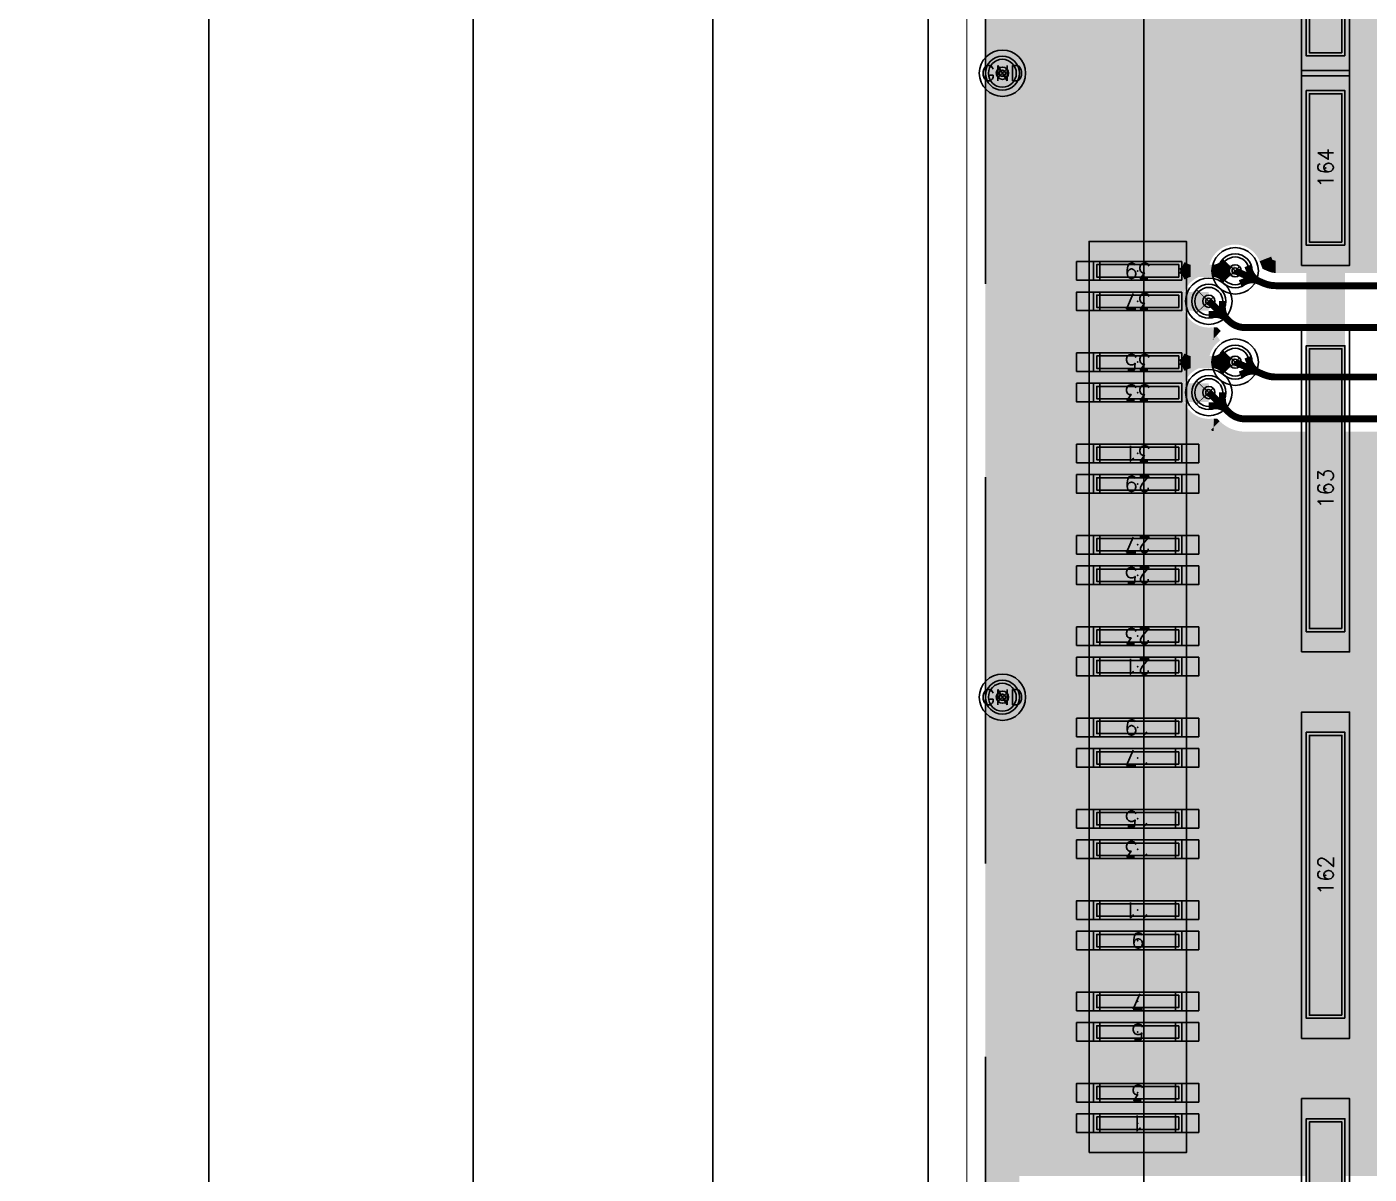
# Model space of a CAD drawing. Header units: inches. Extents: x -0.61 to 6.05, y -1.38 to 3.07.
# Drawn here: x -0.608 to 0.26, y 0.144 to 0.886 of the extents above; entities that cross this region are included whole.
import ezdxf
from ezdxf.enums import TextEntityAlignment as Align

# ---------------------------------------------------------------- set-up
doc = ezdxf.new("R2010")
doc.units = ezdxf.units.IN
doc.header["$MEASUREMENT"] = 0
for name, pattern in [('DASHED2', [0.375, 0.25, -0.125]), ('FILLPOLYEX', [101, 100, 1]), ('FILLPOLYIN', [101, 100, 1])]:
    doc.linetypes.add(name, pattern=pattern)
for name, color, linetype in [('COM-NS', 4, 'Continuous'), ('DIMENSION', 7, 'Continuous'), ('FAB', 5, 'Continuous'), ('GE-FS', 5, 'Continuous'), ('GP-FS', 5, 'Continuous'), ('guide_4mil', 7, 'Continuous'), ('HOL', 3, 'Continuous'), ('LND-NS', 1, 'Continuous'), ('MSK-NS', 4, 'Continuous'), ('NET', 7, 'Continuous'), ('NUM-NS', 7, 'Continuous'), ('PAD-CM', 14, 'Continuous'), ('PCB', 6, 'Continuous'), ('POP-CM', 5, 'Continuous'), ('POP_OUTLINE', 7, 'Continuous'), ('PST-NS', 30, 'Continuous'), ('REF-NS', 7, 'Continuous'), ('scratch', 252, 'DASHED2'), ('STF-01-FS', 30, 'Continuous'), ('TEA-FS', 143, 'Continuous'), ('TEA-NS', 13, 'Continuous'), ('TRA-FS', 5, 'Continuous'), ('TRA-NS', 1, 'Continuous'), ('VIA', 7, 'Continuous')]:
    doc.layers.add(name, color=color, linetype=linetype)
doc.styles.get("Standard").update_dxf_attribs({"font": 'romans.shx'})
doc.dimstyles.new('SMALL', dxfattribs={"dimtxt": 0.03, "dimasz": 0.03, "dimexe": 0.02, "dimexo": 0.02, "dimgap": 0.01, "dimtad": 0, "dimtih": 1, "dimtoh": 1, "dimdec": 4, "dimzin": 0, "dimdsep": 46, "dimtxsty": 'Standard', "dimcen": 0.09, "dimadec": 0, "dimazin": 0, "dimtfac": 1, "dimtdec": 4, "dimtofl": 0, "dimtmove": 0, "dimatfit": 3, "dimfxl": 0, "dimtolj": 1, "dimtzin": 0, "dimarcsym": 0})

# ---------------------------------------------------------------- blocks, each defined once
blk = doc.blocks.new('PIN-NS-V')
at = {"layer": 'NUM-NS'}
blk.add_attdef('PIN', text='', height=0.03, dxfattribs=at).set_placement((0, 0), align=Align.MIDDLE)
blk = doc.blocks.new('LND-NS-4-D057-D012')
at = {"layer": 'LND-NS', "linetype": 'Continuous'}
blk.add_lwpolyline([(-0.0285, -0.006), (0.0285, -0.006), (0.0285, 0.006), (-0.0285, 0.006)], close=True, dxfattribs=at)
blk.add_point((0, 0), dxfattribs=at)
at = {"layer": 'PST-NS', "linetype": 'Continuous'}
blk.add_lwpolyline([(-0.0265, -0.004), (0.0265, -0.004), (0.0265, 0.004), (-0.0265, 0.004)], close=True, dxfattribs=at)
blk = doc.blocks.new('LND-NS-4-D025-D1')
at = {"layer": 'LND-NS', "linetype": 'Continuous'}
blk.add_lwpolyline([(0.0125, -0.05), (0.0125, 0.05), (-0.0125, 0.05), (-0.0125, -0.05)], close=True, dxfattribs=at)
blk.add_point((0, 0), dxfattribs=at)
at = {"layer": 'PST-NS', "linetype": 'Continuous'}
blk.add_lwpolyline([(0.0105, -0.048), (0.0105, 0.048), (-0.0105, 0.048), (-0.0105, -0.048)], close=True, dxfattribs=at)
blk = doc.blocks.new('LND-NS-4-D025-D185')
at = {"layer": 'LND-NS', "linetype": 'Continuous'}
blk.add_lwpolyline([(0.0125, -0.0925), (0.0125, 0.0925), (-0.0125, 0.0925), (-0.0125, -0.0925)], close=True, dxfattribs=at)
blk.add_point((0, 0), dxfattribs=at)
at = {"layer": 'PST-NS', "linetype": 'Continuous'}
blk.add_lwpolyline([(0.0105, -0.0905), (0.0105, 0.0905), (-0.0105, 0.0905), (-0.0105, -0.0905)], close=True, dxfattribs=at)
blk = doc.blocks.new('ASP-122952-01-NS')
at = {"layer": 'COM-NS'}
blk.add_lwpolyline([(-1.13125, -0.1175), (1.13125, -0.1175), (1.18125, -0.0675), (1.18125, 0.1175), (-1.18125, 0.1175), (-1.18125, -0.0675)], close=True, dxfattribs=at)
at = {"layer": 'MSK-NS'}
for points in [[(-1.09187, 0.153), (-0.50256, 0.153), (-0.50256, 0.09), (-1.09187, 0.09)], [(-1.057, 0.0155), (-1.183, 0.0155), (-1.183, -0.0155), (-1.057, -0.0155)], [(-1.018, 0.0155), (-0.807, 0.0155), (-0.807, -0.0155), (-1.018, -0.0155)], [(-0.768, 0.0155), (-0.557, 0.0155), (-0.557, -0.0155), (-0.768, -0.0155)], [(-0.392, 0.0155), (-0.518, 0.0155), (-0.518, -0.0155), (-0.392, -0.0155)], [(-0.2695, 0.0155), (-0.3955, 0.0155), (-0.3955, -0.0155), (-0.2695, -0.0155)]]:
    blk.add_lwpolyline(points, close=True, dxfattribs=at)
at = {"layer": 'LND-NS'}
for name, p, rotation in [('LND-NS-4-D057-D012', (-1.07286, 0.1215), 90), ('LND-NS-4-D057-D012', (-1.05318, 0.1215), 90), ('LND-NS-4-D057-D012', (-1.0138, 0.1215), 90), ('LND-NS-4-D057-D012', (-0.99411, 0.1215), 90), ('LND-NS-4-D057-D012', (-0.95473, 0.1215), 90), ('LND-NS-4-D057-D012', (-0.93504, 0.1215), 90), ('LND-NS-4-D057-D012', (-0.89566, 0.1215), 90), ('LND-NS-4-D057-D012', (-0.87597, 0.1215), 90), ('LND-NS-4-D057-D012', (-0.83659, 0.1215), 90), ('LND-NS-4-D057-D012', (-0.8169, 0.1215), 90), ('LND-NS-4-D057-D012', (-0.77752, 0.1215), 90), ('LND-NS-4-D057-D012', (-0.75784, 0.1215), 90), ('LND-NS-4-D057-D012', (-0.71845, 0.1215), 90), ('LND-NS-4-D057-D012', (-0.69877, 0.1215), 90), ('LND-NS-4-D057-D012', (-0.65938, 0.1215), 90), ('LND-NS-4-D057-D012', (-0.6397, 0.1215), 90), ('LND-NS-4-D057-D012', (-0.60031, 0.1215), 90), ('LND-NS-4-D057-D012', (-0.58063, 0.1215), 90), ('LND-NS-4-D057-D012', (-0.54125, 0.1215), 90), ('LND-NS-4-D057-D012', (-0.52156, 0.1215), 90), ('LND-NS-4-D025-D1', (-1.12, 0), 270), ('LND-NS-4-D025-D185', (-0.9125, 0), 270), ('LND-NS-4-D025-D185', (-0.6625, 0), 270), ('LND-NS-4-D025-D1', (-0.455, 0), 270), ('LND-NS-4-D025-D1', (-0.3325, 0), 270)]:
    blk.add_blockref(name, p, dxfattribs=dict(at, rotation=rotation))
at = {"layer": 'NUM-NS'}
ref = blk.add_blockref('PIN-NS-V', (-1.07286, 0.1215), dxfattribs=dict(at, rotation=90))
ref.add_attrib('PIN', '1', dxfattribs={"height": 0.01, "rotation": 90}).set_placement((-1.07286, 0.1215), align=Align.MIDDLE)
ref = blk.add_blockref('PIN-NS-V', (-1.05318, 0.1215), dxfattribs=dict(at, rotation=90))
ref.add_attrib('PIN', '3', dxfattribs={"height": 0.01, "rotation": 90}).set_placement((-1.05318, 0.1215), align=Align.MIDDLE)
ref = blk.add_blockref('PIN-NS-V', (-1.0138, 0.1215), dxfattribs=dict(at, rotation=90))
ref.add_attrib('PIN', '5', dxfattribs={"height": 0.01, "rotation": 90}).set_placement((-1.0138, 0.1215), align=Align.MIDDLE)
ref = blk.add_blockref('PIN-NS-V', (-0.99411, 0.1215), dxfattribs=dict(at, rotation=90))
ref.add_attrib('PIN', '7', dxfattribs={"height": 0.01, "rotation": 90}).set_placement((-0.99411, 0.1215), align=Align.MIDDLE)
ref = blk.add_blockref('PIN-NS-V', (-0.95473, 0.1215), dxfattribs=dict(at, rotation=90))
ref.add_attrib('PIN', '9', dxfattribs={"height": 0.01, "rotation": 90}).set_placement((-0.95473, 0.1215), align=Align.MIDDLE)
ref = blk.add_blockref('PIN-NS-V', (-0.93504, 0.1215), dxfattribs=dict(at, rotation=90))
ref.add_attrib('PIN', '11', dxfattribs={"height": 0.01, "rotation": 90}).set_placement((-0.93504, 0.1215), align=Align.MIDDLE)
ref = blk.add_blockref('PIN-NS-V', (-0.89566, 0.1215), dxfattribs=dict(at, rotation=90))
ref.add_attrib('PIN', '13', dxfattribs={"height": 0.01, "rotation": 90}).set_placement((-0.89566, 0.1215), align=Align.MIDDLE)
ref = blk.add_blockref('PIN-NS-V', (-0.87597, 0.1215), dxfattribs=dict(at, rotation=90))
ref.add_attrib('PIN', '15', dxfattribs={"height": 0.01, "rotation": 90}).set_placement((-0.87597, 0.1215), align=Align.MIDDLE)
ref = blk.add_blockref('PIN-NS-V', (-0.83659, 0.1215), dxfattribs=dict(at, rotation=90))
ref.add_attrib('PIN', '17', dxfattribs={"height": 0.01, "rotation": 90}).set_placement((-0.83659, 0.1215), align=Align.MIDDLE)
ref = blk.add_blockref('PIN-NS-V', (-0.8169, 0.1215), dxfattribs=dict(at, rotation=90))
ref.add_attrib('PIN', '19', dxfattribs={"height": 0.01, "rotation": 90}).set_placement((-0.8169, 0.1215), align=Align.MIDDLE)
ref = blk.add_blockref('PIN-NS-V', (-0.77752, 0.1215), dxfattribs=dict(at, rotation=90))
ref.add_attrib('PIN', '21', dxfattribs={"height": 0.01, "rotation": 90}).set_placement((-0.77752, 0.1215), align=Align.MIDDLE)
ref = blk.add_blockref('PIN-NS-V', (-0.75784, 0.1215), dxfattribs=dict(at, rotation=90))
ref.add_attrib('PIN', '23', dxfattribs={"height": 0.01, "rotation": 90}).set_placement((-0.75784, 0.1215), align=Align.MIDDLE)
ref = blk.add_blockref('PIN-NS-V', (-0.71845, 0.1215), dxfattribs=dict(at, rotation=90))
ref.add_attrib('PIN', '25', dxfattribs={"height": 0.01, "rotation": 90}).set_placement((-0.71845, 0.1215), align=Align.MIDDLE)
ref = blk.add_blockref('PIN-NS-V', (-0.69877, 0.1215), dxfattribs=dict(at, rotation=90))
ref.add_attrib('PIN', '27', dxfattribs={"height": 0.01, "rotation": 90}).set_placement((-0.69877, 0.1215), align=Align.MIDDLE)
ref = blk.add_blockref('PIN-NS-V', (-0.65938, 0.1215), dxfattribs=dict(at, rotation=90))
ref.add_attrib('PIN', '29', dxfattribs={"height": 0.01, "rotation": 90}).set_placement((-0.65938, 0.1215), align=Align.MIDDLE)
ref = blk.add_blockref('PIN-NS-V', (-0.6397, 0.1215), dxfattribs=dict(at, rotation=90))
ref.add_attrib('PIN', '31', dxfattribs={"height": 0.01, "rotation": 90}).set_placement((-0.6397, 0.1215), align=Align.MIDDLE)
ref = blk.add_blockref('PIN-NS-V', (-0.60031, 0.1215), dxfattribs=dict(at, rotation=90))
ref.add_attrib('PIN', '33', dxfattribs={"height": 0.01, "rotation": 90}).set_placement((-0.60031, 0.1215), align=Align.MIDDLE)
ref = blk.add_blockref('PIN-NS-V', (-0.58063, 0.1215), dxfattribs=dict(at, rotation=90))
ref.add_attrib('PIN', '35', dxfattribs={"height": 0.01, "rotation": 90}).set_placement((-0.58063, 0.1215), align=Align.MIDDLE)
ref = blk.add_blockref('PIN-NS-V', (-0.54125, 0.1215), dxfattribs=dict(at, rotation=90))
ref.add_attrib('PIN', '37', dxfattribs={"height": 0.01, "rotation": 90}).set_placement((-0.54125, 0.1215), align=Align.MIDDLE)
ref = blk.add_blockref('PIN-NS-V', (-0.52156, 0.1215), dxfattribs=dict(at, rotation=90))
ref.add_attrib('PIN', '39', dxfattribs={"height": 0.01, "rotation": 90}).set_placement((-0.52156, 0.1215), align=Align.MIDDLE)
ref = blk.add_blockref('PIN-NS-V', (-0.9125, 0), dxfattribs=at)
ref.add_attrib('PIN', '162', dxfattribs={"height": 0.01}).set_placement((-0.9125, 0), align=Align.MIDDLE)
ref = blk.add_blockref('PIN-NS-V', (-0.6625, 0), dxfattribs=at)
ref.add_attrib('PIN', '163', dxfattribs={"height": 0.01}).set_placement((-0.6625, 0), align=Align.MIDDLE)
ref = blk.add_blockref('PIN-NS-V', (-0.455, 0), dxfattribs=at)
ref.add_attrib('PIN', '164', dxfattribs={"height": 0.01}).set_placement((-0.455, 0), align=Align.MIDDLE)
at = {"layer": 'REF-NS'}
blk.add_attdef('REF', text='', height=0.03, dxfattribs=at).set_placement((0, 0), align=Align.MIDDLE)
blk = doc.blocks.new('*D15')
at = {"layer": 'Defpoints', "color": 0, "linetype": 'Continuous'}
for p in [(0, 2.5), (-0.16424, 0), (0, 0)]:
    blk.add_point(p, dxfattribs=at)
at = {"layer": 'DIMENSION', "color": 0, "linetype": 'Continuous', "lineweight": -2}
for p, q in [((-0.02, 2.5), (-0.18424, 2.5)), ((-0.16424, 2.47), (-0.16424, 1.275)), ((-0.16424, 0.03), (-0.16424, 1.225)), ((-0.02, 0), (-0.18424, 0))]:
    blk.add_line(p, q, dxfattribs=at)
at = {"layer": 'DIMENSION', "color": 0, "linetype": 'Continuous'}
for points in [[(-0.16924, 2.47), (-0.15924, 2.47), (-0.16424, 2.5)], [(-0.16924, 0.03), (-0.15924, 0.03), (-0.16424, 0)]]:
    blk.add_solid(points, dxfattribs=at)
at = {"layer": 'DIMENSION', "color": 0, "linetype": 'Continuous', "insert": (-0.16424, 1.25), "char_height": 0.03, "attachment_point": 5}
blk.add_mtext('\\A1;2.5000', dxfattribs=at)
blk = doc.blocks.new('PAD-CM-0-D022')
at = {"layer": 'PAD-CM', "linetype": 'Continuous'}
blk.add_lwpolyline([(-0.011, 0, 1), (0.011, 0, 1)], format="xyb", close=True, dxfattribs=at)
blk.add_point((0, 0), dxfattribs=at)
blk = doc.blocks.new('HOL-D0079')
at = {"layer": 'HOL', "linetype": 'Continuous'}
blk.add_circle((0, 0), 0.00395, dxfattribs=at)
blk = doc.blocks.new('VIA-D0079-D022')
at = {"layer": 'guide_4mil', "linetype": 'Continuous'}
blk.add_circle((0, 0), 0.015, dxfattribs=at)
at = {"layer": 'HOL', "linetype": 'Continuous'}
blk.add_blockref('HOL-D0079', (0, 0), dxfattribs=at)
at = {"layer": 'PAD-CM', "linetype": 'Continuous'}
blk.add_blockref('PAD-CM-0-D022', (0, 0), dxfattribs=at)
at = {"layer": 'NET', "linetype": 'Continuous'}
blk.add_attdef('NET', text='', height=0.02, dxfattribs=at).set_placement((0, 0), align=Align.MIDDLE)
blk = doc.blocks.new('TEA-NS-D00220-50D-D008-D0062')
at = {"layer": 'TEA-NS', "const_width": 0.008}
for points in [[(0.00093, 0.002), (0.00397, 0.00058, 0.109518), (0.0066, 0)], [(0.00093, -0.002), (0.00397, -0.00058, -0.109518), (0.0066, 0)]]:
    blk.add_lwpolyline(points, format="xyb", dxfattribs=at)
blk = doc.blocks.new('TEA-NS-D007-90D-D008-D011')
at = {"layer": 'TEA-NS', "const_width": 0.008}
for points in [[(0.00495, 0.00495), (0.00668, 0.00322, 0.198912), (0.01446, 0)], [(0.00495, -0.00495), (0.00668, -0.00322, -0.198912), (0.01446, 0)]]:
    blk.add_lwpolyline(points, format="xyb", dxfattribs=at)
blk = doc.blocks.new('TEA-NS-D005-90D-D012-D011')
at = {"layer": 'TEA-NS', "const_width": 0.012}
for points in [[(0.00354, 0.00354), (0.00385, 0.00322, 0.198912), (0.01163, 0)], [(0.00354, -0.00354), (0.00385, -0.00322, -0.198912), (0.01163, 0)]]:
    blk.add_lwpolyline(points, format="xyb", dxfattribs=at)
blk = doc.blocks.new('TEA-FS-D00875-90D-D0045-D011')
at = {"layer": 'TEA-FS', "const_width": 0.0045}
for points in [[(0.00619, 0.00619), (0.00915, 0.00322, 0.198912), (0.01693, 0)], [(0.00619, -0.00619), (0.00915, -0.00322, -0.198912), (0.01693, 0)]]:
    blk.add_lwpolyline(points, format="xyb", dxfattribs=at)
blk = doc.blocks.new('EXT_12')
at = {"layer": 'TRA-NS'}
blk.add_lwpolyline([(0.004, 0.006), (-0.011, 0.006), (-0.011, -0.006), (0.004, -0.006)], close=True, dxfattribs=at)
blk = doc.blocks.new('*D38')
at = {"layer": 'Defpoints', "color": 0}
for p in [(0, 2.8), (-0.49015, -0.3), (0, -0.3)]:
    blk.add_point(p, dxfattribs=at)
at = {"layer": 'DIMENSION', "color": 0, "lineweight": -2}
for p, q in [((-0.02, 2.8), (-0.51015, 2.8)), ((-0.49015, 2.77), (-0.49015, 1.28286)), ((-0.49015, -0.27), (-0.49015, 1.21714)), ((-0.02, -0.3), (-0.51015, -0.3))]:
    blk.add_line(p, q, dxfattribs=at)
at = {"layer": 'DIMENSION', "color": 0}
for points in [[(-0.49515, 2.77), (-0.48515, 2.77), (-0.49015, 2.8)], [(-0.49515, -0.27), (-0.48515, -0.27), (-0.49015, -0.3)]]:
    blk.add_solid(points, dxfattribs=at)
at = {"layer": 'DIMENSION', "color": 0, "insert": (-0.49015, 1.25), "char_height": 0.03, "attachment_point": 5}
blk.add_mtext('\\A1;(2x) 3.1000', dxfattribs=at)
blk = doc.blocks.new('*D39')
at = {"layer": 'Defpoints', "color": 0}
for p in [(-0.31912, 2.65), (0.232, 2.65), (0.232, -0.15)]:
    blk.add_point(p, dxfattribs=at)
at = {"layer": 'DIMENSION', "color": 0, "lineweight": -2}
for p, q in [((0.212, 2.65), (-0.33912, 2.65)), ((-0.31912, 2.62), (-0.31912, 1.55038)), ((-0.31912, -0.12), (-0.31912, 1.48466)), ((0.212, -0.15), (-0.33912, -0.15))]:
    blk.add_line(p, q, dxfattribs=at)
at = {"layer": 'DIMENSION', "color": 0}
for points in [[(-0.32412, 2.62), (-0.31412, 2.62), (-0.31912, 2.65)], [(-0.32412, -0.12), (-0.31412, -0.12), (-0.31912, -0.15)]]:
    blk.add_solid(points, dxfattribs=at)
at = {"layer": 'DIMENSION', "color": 0, "insert": (-0.31912, 1.51752), "char_height": 0.03, "attachment_point": 5}
blk.add_mtext('\\A1;(2x) 2.8000', dxfattribs=at)
blk = doc.blocks.new('TBL-SYM12')
for p, q in [((-0.35, -0.35), (0.35, 0.35)), ((-0.35, 0.35), (0.35, -0.35))]:
    blk.add_line(p, q)
blk.add_circle((0, 0), 0.25)

msp = doc.modelspace()

# ---------------------------------------------------------------- linework, layer by layer
at = {"layer": 'GE-FS', "const_width": 0.008}
msp.add_lwpolyline([(1.97, 2.484, -0.414214), (1.984, 2.47), (1.984, 0.03, -0.414214), (1.97, 0.016), (0.03, 0.016, -0.414214), (0.016, 0.03), (0.016, 2.47, -0.414214), (0.03, 2.484)], format="xyb", close=True, dxfattribs=at)
msp.add_lwpolyline([(0.41174, 0.73108), (0.19974, 0.73108, -0.102979), (0.19665, 0.73172), (0.19438, 0.73271), (0.19303, 0.73613, 0.80944), (0.15251, 0.72938, 0.979724), (0.15956, 0.68798), (0.16014, 0.68798), (0.16066, 0.68747, 0.011083), (0.16153, 0.68663, 0.234146), (0.15251, 0.67031, 0.979724), (0.15956, 0.62892), (0.16014, 0.62892), (0.16066, 0.6284, 0.198912), (0.17993, 0.62042), (0.38426, 0.62042, 0.032603)], format="xyb", dxfattribs=at)
at = {"layer": 'GP-FS', "const_width": 0.008}
for points in [[(0.016, 0.889), (1.7515, 0.889)], [(0.016, 0.882), (1.7515, 0.882)], [(0.016, 0.875), (1.7515, 0.875)], [(0.016, 0.868), (1.75161, 0.868)], [(0.016, 0.861), (1.75623, 0.861)], [(0.016, 0.854), (1.933, 0.854)], [(0.016, 0.847), (1.75233, 0.847)], [(0.016, 0.84), (1.7515, 0.84)], [(0.016, 0.833), (1.7515, 0.833)], [(0.016, 0.826), (1.7515, 0.826)], [(0.016, 0.819), (1.7515, 0.819)], [(0.016, 0.812), (1.7515, 0.812)], [(0.016, 0.805), (1.7515, 0.805)], [(0.016, 0.798), (1.7515, 0.798)], [(0.016, 0.791), (1.7515, 0.791)], [(0.016, 0.784), (1.7515, 0.784)], [(0.016, 0.777), (1.7515, 0.777)], [(0.016, 0.77), (1.7515, 0.77)], [(0.016, 0.763), (1.7515, 0.763)], [(0.016, 0.756), (1.60898, 0.756)], [(0.016, 0.749), (0.16922, 0.749)], [(0.17776, 0.749), (1.60278, 0.749)], [(0.016, 0.742), (0.15746, 0.742)], [(0.016, 0.735), (0.15354, 0.735)], [(0.18953, 0.742), (1.58923, 0.742)], [(0.19348, 0.735), (0.41619, 0.735)], [(0.016, 0.728), (0.14806, 0.728)], [(0.016, 0.721), (0.1394, 0.721)], [(0.016, 0.714), (0.13613, 0.714)], [(0.016, 0.707), (0.13554, 0.707)], [(0.016, 0.7), (0.13737, 0.7)], [(0.016, 0.693), (0.14258, 0.693)], [(0.016, 0.686), (0.16067, 0.686)], [(0.016, 0.679), (0.15483, 0.679)], [(0.016, 0.672), (0.15266, 0.672)], [(0.016, 0.665), (0.14209, 0.665)], [(0.016, 0.658), (0.13718, 0.658)], [(0.016, 0.651), (0.1355, 0.651)], [(0.016, 0.644), (0.13625, 0.644)], [(0.016, 0.637), (0.13973, 0.637)], [(0.016, 0.63), (0.14915, 0.63)], [(0.016, 0.623), (0.16834, 0.623)], [(0.016, 0.616), (0.39006, 0.616)], [(0.016, 0.609), (1.5955, 0.609)], [(0.016, 0.602), (1.5955, 0.602)], [(0.016, 0.595), (1.5955, 0.595)], [(0.016, 0.588), (1.5955, 0.588)], [(0.016, 0.581), (1.5955, 0.581)], [(0.016, 0.574), (1.5955, 0.574)], [(0.016, 0.567), (1.5955, 0.567)], [(0.016, 0.56), (1.5955, 0.56)], [(0.016, 0.553), (1.5955, 0.553)], [(0.016, 0.546), (1.5955, 0.546)], [(0.016, 0.539), (1.5955, 0.539)], [(0.016, 0.532), (1.5955, 0.532)], [(0.016, 0.525), (1.5955, 0.525)], [(0.016, 0.518), (1.5955, 0.518)], [(0.016, 0.511), (1.5955, 0.511)], [(0.016, 0.504), (1.5955, 0.504)], [(0.016, 0.497), (1.5955, 0.497)], [(0.016, 0.49), (1.5955, 0.49)], [(0.016, 0.483), (1.5955, 0.483)], [(0.016, 0.476), (1.5955, 0.476)], [(0.016, 0.469), (1.5955, 0.469)], [(0.016, 0.462), (1.5955, 0.462)], [(0.016, 0.455), (1.5955, 0.455)], [(0.016, 0.448), (1.5955, 0.448)], [(0.016, 0.441), (1.5955, 0.441)], [(0.016, 0.434), (1.5955, 0.434)], [(0.016, 0.427), (1.5955, 0.427)], [(0.016, 0.42), (1.5955, 0.42)], [(0.016, 0.413), (1.5955, 0.413)], [(0.016, 0.406), (1.5955, 0.406)], [(0.016, 0.399), (1.5955, 0.399)], [(0.016, 0.392), (1.5955, 0.392)], [(0.016, 0.385), (1.5955, 0.385)], [(0.016, 0.378), (1.5955, 0.378)], [(0.016, 0.371), (1.5955, 0.371)], [(0.016, 0.364), (1.5955, 0.364)], [(0.016, 0.357), (1.5955, 0.357)], [(0.016, 0.35), (1.5955, 0.35)], [(0.016, 0.343), (1.5955, 0.343)], [(0.016, 0.336), (1.5955, 0.336)], [(0.016, 0.329), (1.5955, 0.329)], [(0.016, 0.322), (1.5955, 0.322)], [(0.016, 0.315), (1.5955, 0.315)], [(0.016, 0.308), (1.5955, 0.308)], [(0.016, 0.301), (1.5955, 0.301)], [(0.016, 0.294), (1.5955, 0.294)], [(0.016, 0.287), (1.5955, 0.287)], [(0.016, 0.28), (1.5955, 0.28)], [(0.016, 0.273), (1.5955, 0.273)], [(0.016, 0.266), (1.5955, 0.266)], [(0.016, 0.259), (1.5955, 0.259)], [(0.016, 0.252), (1.5955, 0.252)], [(0.016, 0.245), (1.5955, 0.245)], [(0.016, 0.238), (1.5955, 0.238)], [(0.016, 0.231), (1.5955, 0.231)], [(0.016, 0.224), (1.5955, 0.224)], [(0.016, 0.217), (1.5955, 0.217)], [(0.016, 0.21), (1.5955, 0.21)], [(0.016, 0.203), (1.5955, 0.203)], [(0.016, 0.196), (1.5955, 0.196)], [(0.016, 0.189), (1.5955, 0.189)], [(0.016, 0.182), (1.5955, 0.182)], [(0.016, 0.175), (1.5955, 0.175)], [(0.016, 0.168), (1.59607, 0.168)], [(0.016, 0.161), (1.6025, 0.161)], [(0.016, 0.154), (1.60349, 0.154)], [(0.016, 0.147), (1.7515, 0.147)]]:
    msp.add_lwpolyline(points, dxfattribs=at)
at = {"layer": 'PCB', "const_width": 0.0005}
msp.add_lwpolyline([(2, 0.03), (2, 2.47, 0.414214), (1.97, 2.5), (0.03, 2.5, 0.414214), (0, 2.47), (0, 0.03, 0.414214), (0.03, 0), (1.97, 0, 0.414214)], format="xyb", close=True, dxfattribs=at)
at = {"layer": 'POP-CM', "linetype": 'FILLPOLYIN'}
for centre in [(0.023, 0.85625), (0.17349, 0.72844), (0.15646, 0.70875), (0.17349, 0.66937), (0.15646, 0.64969), (0.023, 0.45267)]:
    msp.add_circle(centre, 0.009, dxfattribs=at)
at = {"layer": 'POP_OUTLINE', "linetype": 'FILLPOLYEX'}
msp.add_lwpolyline([(2.025, 0.03), (2.025, 2.47, 0.414214), (1.97, 2.525), (0.03, 2.525, 0.414214), (-0.025, 2.47), (-0.025, 0.03, 0.414214), (0.03, -0.025), (1.97, -0.025, 0.414214)], format="xyb", close=True, dxfattribs=at)
at = {"layer": 'scratch'}
msp.add_lwpolyline([(1.988, 0.03), (1.988, 2.47, 0.414214), (1.97, 2.488), (0.03, 2.488, 0.414214), (0.012, 2.47), (0.012, 0.03, 0.414214), (0.03, 0.012), (1.97, 0.012, 0.414214)], format="xyb", close=True, dxfattribs=at)
at = {"layer": 'STF-01-FS', "const_width": 0.0005}
msp.add_lwpolyline([(0.462, 2.8), (0, 2.8), (0, -0.3), (0.462, -0.3)], close=True, dxfattribs=at)
at = {"layer": 'TEA-NS', "const_width": 0.006}
for points in [[(0.039, 0.86425, -0.414214), (0.031, 0.87225)], [(0.2145, 0.86425, 0.414214), (0.2225, 0.87225)], [(0.039, 0.84825, 0.414214), (0.031, 0.84025)], [(0.2145, 0.84825, -0.414214), (0.2225, 0.84025)]]:
    msp.add_lwpolyline(points, format="xyb", dxfattribs=at)
at = {"layer": 'TRA-FS', "const_width": 0.0045}
for points in [[(0.17349, 0.72844), (0.19176, 0.72049, 0.102979), (0.19974, 0.71883), (0.4118, 0.71883, -0.000422), (0.41194, 0.71883), (0.42887, 0.71848)], [(0.17349, 0.66937), (0.19176, 0.66142, 0.102979), (0.19974, 0.65976), (0.4118, 0.65976, -0.000422), (0.41194, 0.65976), (0.42887, 0.65942)]]:
    msp.add_lwpolyline(points, format="xyb", dxfattribs=at)
at = {"layer": 'TRA-FS', "linetype": 'Continuous', "const_width": 0.0045}
for points in [[(0.15646, 0.70898), (0.16932, 0.69613, 0.198912), (0.17993, 0.69173), (0.40356, 0.69173)], [(0.15646, 0.64992), (0.16932, 0.63706, 0.198912), (0.17993, 0.63267), (0.40356, 0.63267)]]:
    msp.add_lwpolyline(points, format="xyb", dxfattribs=at)
at = {"layer": 'TRA-NS', "ltscale": 0.5, "const_width": 0.022}
msp.add_lwpolyline([(0.023, 2.459), (0.023, 0.041, 0.414214), (0.041, 0.023), (1.959, 0.023, 0.414214), (1.977, 0.041), (1.977, 2.459, 0.414214), (1.959, 2.477), (0.041, 2.477, 0.414214)], format="xyb", close=True, dxfattribs=at)
at = {"layer": 'TRA-NS'}
for points, const_width in [([(0.232, 0.0245), (0.232, 2.4755)], 0.025), ([(0.232, 0.85625), (0.023, 0.85625)], 0.022)]:
    msp.add_lwpolyline(points, dxfattribs=dict(at, const_width=const_width))
at = {"layer": 'TRA-NS', "linetype": 'Continuous'}
for points, const_width in [([(0.1105, 0.72844), (0.1171, 0.72844), (0.15904, 0.72844), (0.17349, 0.72844)], 0.008), ([(0.1105, 0.70875), (0.14484, 0.70875), (0.15646, 0.70875)], 0.012), ([(0.1105, 0.66937), (0.1171, 0.66937), (0.15904, 0.66937), (0.17349, 0.66937)], 0.008), ([(0.1105, 0.64969), (0.14484, 0.64969), (0.15646, 0.64969)], 0.012)]:
    msp.add_lwpolyline(points, dxfattribs=dict(at, const_width=const_width))

# ---------------------------------------------------------------- block references
at = {"layer": 'COM-NS', "rotation": 89.99999999999999}
msp.add_blockref('ASP-122952-01-NS', (0.232, 1.25), dxfattribs=at)
at = {"layer": 'FAB', "xscale": 0.0079, "yscale": 0.0079, "zscale": 0.0079}
for p in [(0.023, 0.85625), (0.17349, 0.72844), (0.15646, 0.70875), (0.17349, 0.66937), (0.15646, 0.64969), (0.023, 0.45267)]:
    msp.add_blockref('TBL-SYM12', p, dxfattribs=at)
at = {"layer": 'TEA-FS'}
for p, rotation in [((0.17349, 0.72844), 336.4817957343685), ((0.15646, 0.70898), 314.9999999999995), ((0.17349, 0.66937), 336.4817957343685), ((0.15646, 0.64992), 314.9999999999995)]:
    msp.add_blockref('TEA-FS-D00875-90D-D0045-D011', p, dxfattribs=dict(at, rotation=rotation))
at = {"layer": 'TEA-NS'}
for name, p, rotation in [('TEA-NS-D00220-50D-D008-D0062', (0.13807, 0.72844), 359.9999999999961), ('TEA-NS-D007-90D-D008-D011', (0.17349, 0.72844), 180), ('TEA-NS-D005-90D-D012-D011', (0.15646, 0.70875), 180), ('TEA-NS-D007-90D-D008-D011', (0.17349, 0.66937), 180), ('TEA-NS-D00220-50D-D008-D0062', (0.13807, 0.66937), 359.9999999999971), ('TEA-NS-D005-90D-D012-D011', (0.15646, 0.64969), 180)]:
    msp.add_blockref(name, p, dxfattribs=dict(at, rotation=rotation))
at = {"layer": 'TRA-NS'}
for p in [(0.082, 0.72844), (0.082, 0.70875), (0.082, 0.66937), (0.082, 0.64969), (0.082, 0.6103), (0.082, 0.59062), (0.082, 0.55123), (0.082, 0.53155), (0.082, 0.49216), (0.082, 0.47248), (0.082, 0.4331), (0.082, 0.41341), (0.082, 0.37403), (0.082, 0.35434), (0.082, 0.31496), (0.082, 0.29527), (0.082, 0.25589), (0.082, 0.2362), (0.082, 0.19682), (0.082, 0.17714)]:
    msp.add_blockref('EXT_12', p, dxfattribs=at)
at = {"layer": 'TRA-NS', "rotation": 180}
for p in [(0.139, 0.6103), (0.139, 0.59062), (0.139, 0.55123), (0.139, 0.53155), (0.139, 0.49216), (0.139, 0.47248), (0.139, 0.4331), (0.139, 0.41341), (0.139, 0.37403), (0.139, 0.35434), (0.139, 0.31496), (0.139, 0.29527), (0.139, 0.25589), (0.139, 0.2362), (0.139, 0.19682), (0.139, 0.17714)]:
    msp.add_blockref('EXT_12', p, dxfattribs=at)
at = {"layer": 'VIA', "linetype": 'Continuous'}
ref = msp.add_blockref('VIA-D0079-D022', (0.023, 0.85625), dxfattribs=at)
ref.add_attrib('NET', 'GND', dxfattribs={"layer": 'NET', "linetype": 'Continuous', "height": 0.01}).set_placement((0.023, 0.85625), align=Align.MIDDLE)
at = {"layer": 'VIA', "linetype": 'Continuous', "rotation": 180}
for p in [(0.17349, 0.72844), (0.15646, 0.70875), (0.17349, 0.66937), (0.15646, 0.64969)]:
    msp.add_blockref('VIA-D0079-D022', p, dxfattribs=at)
at = {"layer": 'VIA', "linetype": 'Continuous'}
ref = msp.add_blockref('VIA-D0079-D022', (0.023, 0.45267), dxfattribs=at)
ref.add_attrib('NET', 'GND', dxfattribs={"layer": 'NET', "linetype": 'Continuous', "height": 0.01}).set_placement((0.023, 0.45267), align=Align.MIDDLE)

# ---------------------------------------------------------------- dimensions: what is measured, and where the dimension line sits
at = {"layer": 'DIMENSION'}
dim = msp.add_linear_dim(base=(-0.49015, -0.3), p1=(0, 2.8), p2=(0, -0.3), angle=90, text='(2x) <>', dimstyle='SMALL', dxfattribs=at)
dim.commit()
dim.dimension.update_dxf_attribs({"geometry": '*D38', "text_midpoint": (-0.49015, 1.25)})
dim = msp.add_linear_dim(base=(-0.31912, 2.65), p1=(0.232, -0.15), p2=(0.232, 2.65), angle=90, text='(2x) <>', dimstyle='SMALL', dxfattribs=at)
dim.commit()
dim.dimension.update_dxf_attribs({"geometry": '*D39', "text_midpoint": (-0.31912, 1.51752), "dimtype": 160})
at = {"layer": 'DIMENSION', "linetype": 'Continuous'}
dim = msp.add_linear_dim(base=(-0.16424, 0), p1=(0, 2.5), p2=(0, 0), angle=90, dimstyle='SMALL', dxfattribs=at)
dim.commit()
dim.dimension.update_dxf_attribs({"geometry": '*D15', "text_midpoint": (-0.16424, 1.25)})

doc.saveas('drawing.dxf')
